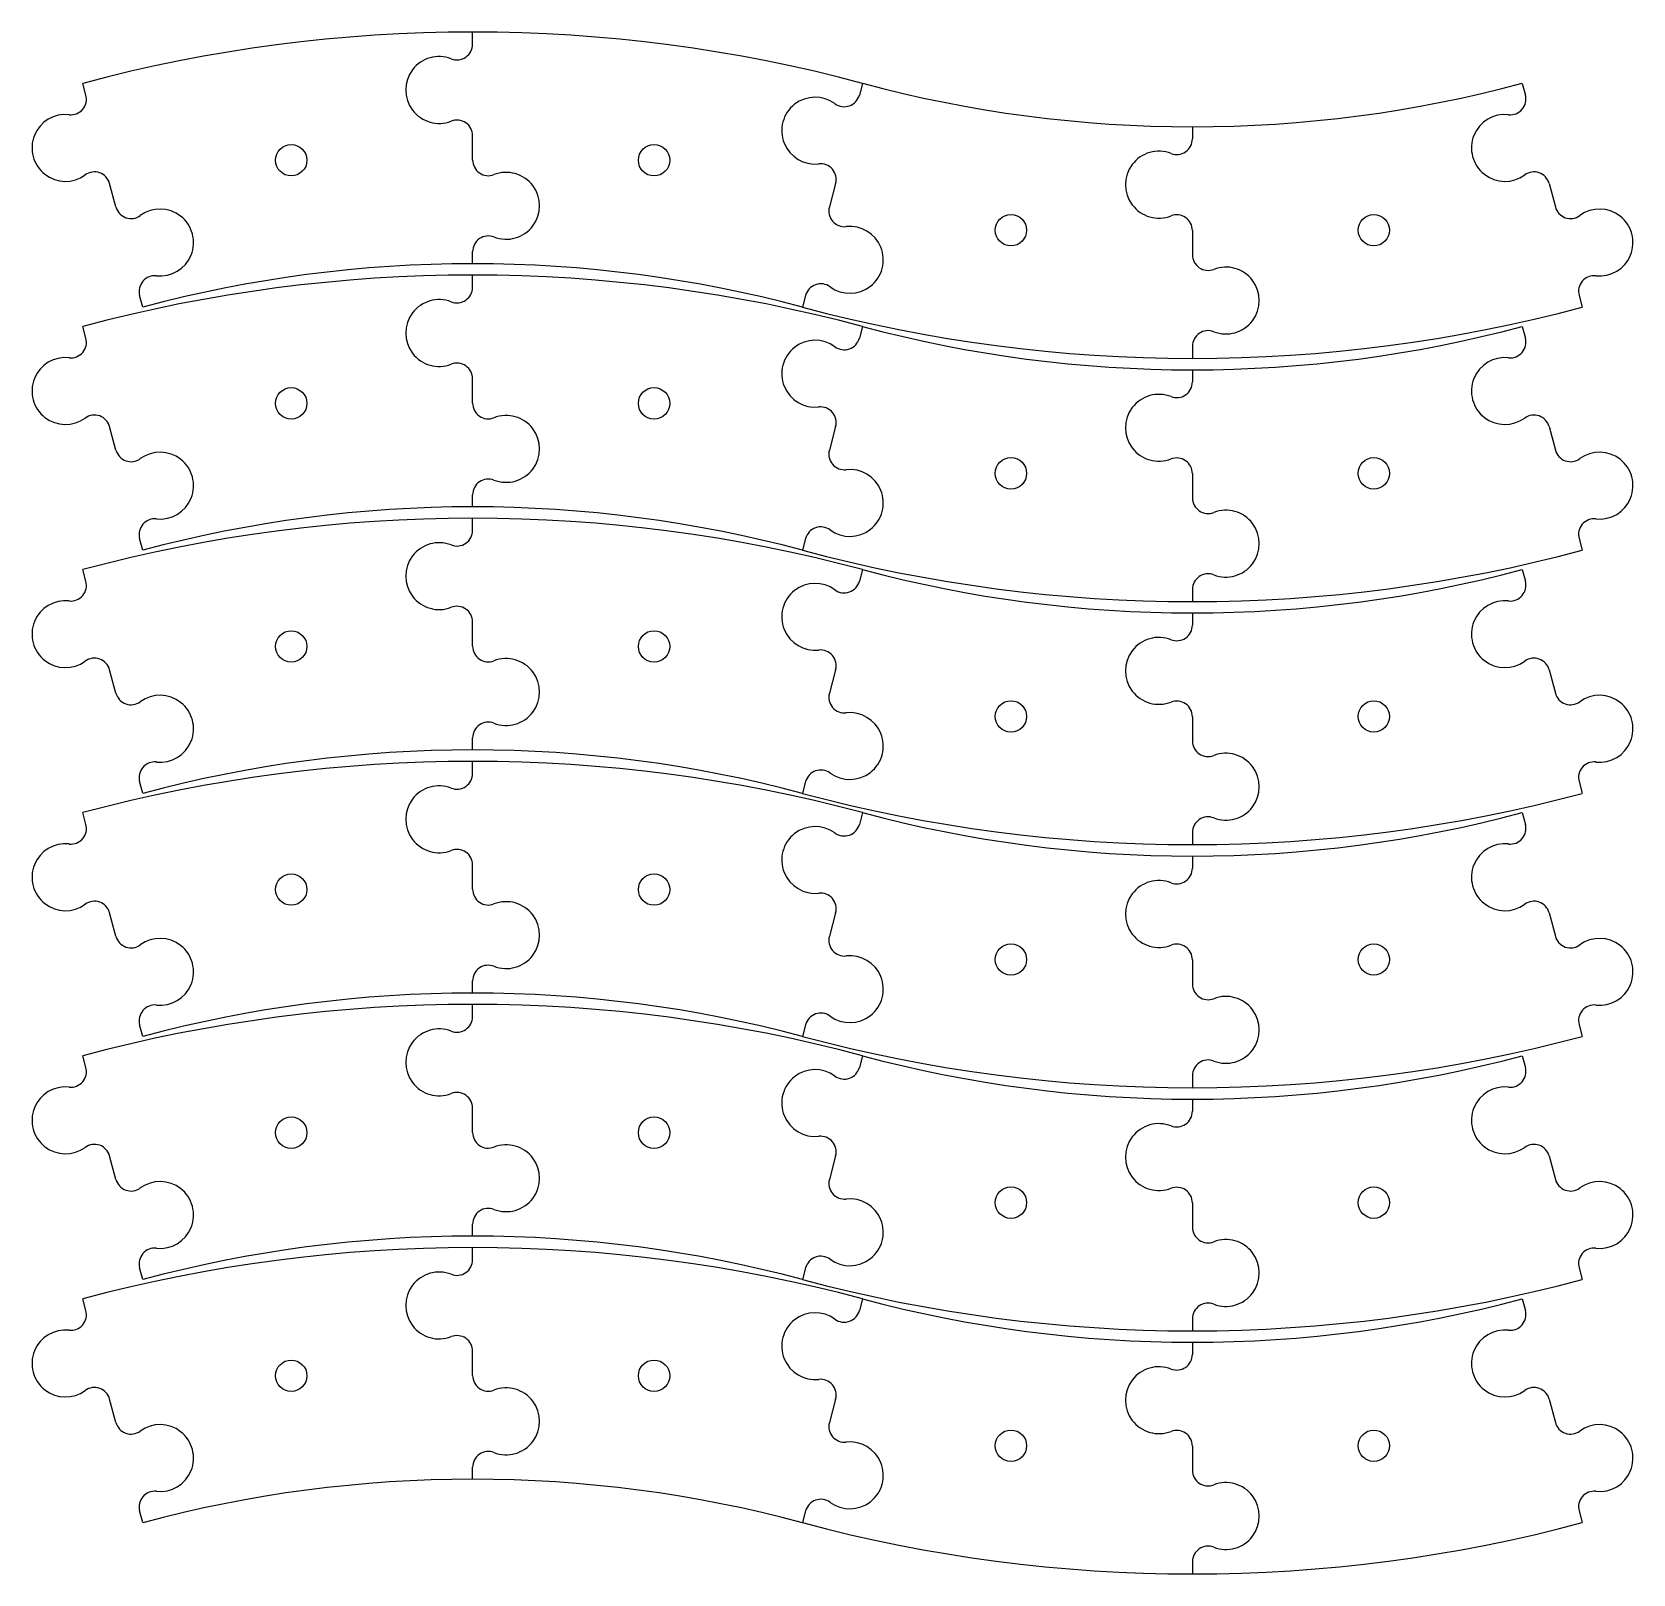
# Model space of a CAD drawing. Extents: x -433 to -25, y 620 to 1013.
import ezdxf

# ---------------------------------------------------------------- set-up
doc = ezdxf.new("R2010")
doc.units = 0
doc.header["$MEASUREMENT"] = 0
doc.layers.add('LAYER_01', color=1, linetype='CONTINUOUS')
doc.layers.add('LAYER_02', color=3, linetype='CONTINUOUS')

msp = doc.modelspace()

# ---------------------------------------------------------------- linework, layer by layer
at = {"layer": 'LAYER_01'}
for p, q in [((-320.82, 1010), (-320.82, 1013.09)), ((-137.29, 988.93), (-137.29, 985.84)), ((-320.82, 980.45), (-320.82, 986.64)), ((-137.29, 962.47), (-137.29, 956.29)), ((-320.82, 954), (-320.82, 957.09)), ((-320.82, 948), (-320.82, 951.09)), ((-137.29, 932.93), (-137.29, 929.84)), ((-137.29, 926.93), (-137.29, 923.84)), ((-320.82, 918.45), (-320.82, 924.64)), ((-137.29, 900.47), (-137.29, 894.29)), ((-320.82, 892), (-320.82, 895.09)), ((-320.82, 886), (-320.82, 889.09)), ((-137.29, 870.93), (-137.29, 867.84)), ((-320.82, 856.45), (-320.82, 862.64)), ((-137.29, 864.93), (-137.29, 861.84)), ((-137.29, 838.47), (-137.29, 832.29)), ((-320.82, 830), (-320.82, 833.09)), ((-320.82, 824), (-320.82, 827.09)), ((-137.29, 808.93), (-137.29, 805.84)), ((-320.82, 794.45), (-320.82, 800.64)), ((-137.29, 802.93), (-137.29, 799.84)), ((-137.29, 776.47), (-137.29, 770.29)), ((-320.82, 768), (-320.82, 771.09)), ((-320.82, 762), (-320.82, 765.09)), ((-137.29, 746.93), (-137.29, 743.84)), ((-137.29, 740.93), (-137.29, 737.84)), ((-320.82, 732.45), (-320.82, 738.64)), ((-137.29, 714.47), (-137.29, 708.29)), ((-320.82, 706), (-320.82, 709.09)), ((-320.82, 700), (-320.82, 703.09)), ((-137.29, 684.93), (-137.29, 681.84)), ((-137.29, 678.93), (-137.29, 675.84)), ((-320.82, 670.45), (-320.82, 676.64)), ((-137.29, 652.47), (-137.29, 646.29)), ((-320.82, 644), (-320.82, 647.09)), ((-137.29, 622.93), (-137.29, 619.84))]:
    msp.add_line(p, q, dxfattribs=at)
for centre, radius, start, end in [((-324.82, 1010), 4, 248.8087, 360), ((-329.35, 998.32), 8.53, 68.8087, 291.1913), ((-324.82, 986.64), 4, 360, 111.1913), ((-141.29, 985.84), 4, 248.8087, 360), ((-316.82, 980.45), 4, 180, 291.1913), ((-145.82, 974.16), 8.53, 68.8087, 291.1913), ((-312.29, 968.77), 8.53, 248.8087, 111.1913), ((-141.29, 962.47), 4, 360, 111.1913), ((-316.82, 957.09), 4, 68.8087, 180), ((-133.29, 956.29), 4, 180, 291.1913), ((-128.76, 944.61), 8.53, 248.8087, 111.1913), ((-324.82, 948), 4, 248.8087, 360), ((-329.35, 936.32), 8.53, 68.8087, 291.1913), ((-133.29, 932.93), 4, 68.8087, 180), ((-324.82, 924.64), 4, 360, 111.1913), ((-141.29, 923.84), 4, 248.8087, 360), ((-145.82, 912.16), 8.53, 68.8087, 291.1913), ((-316.82, 918.45), 4, 180, 291.1913), ((-312.29, 906.77), 8.53, 248.8087, 111.1913), ((-141.29, 900.47), 4, 360, 111.1913), ((-316.82, 895.09), 4, 68.8087, 180), ((-133.29, 894.29), 4, 180, 291.1913), ((-128.76, 882.61), 8.53, 248.8087, 111.1913), ((-324.82, 886), 4, 248.8087, 360), ((-329.35, 874.32), 8.53, 68.8087, 291.1913), ((-133.29, 870.93), 4, 68.8087, 180), ((-324.82, 862.64), 4, 360, 111.1913), ((-141.29, 861.84), 4, 248.8087, 360), ((-145.82, 850.16), 8.53, 68.8087, 291.1913), ((-316.82, 856.45), 4, 180, 291.1913), ((-312.29, 844.77), 8.53, 248.8087, 111.1913), ((-141.29, 838.47), 4, 360, 111.1913), ((-316.82, 833.09), 4, 68.8087, 180), ((-133.29, 832.29), 4, 180, 291.1913), ((-128.76, 820.61), 8.53, 248.8087, 111.1913), ((-329.35, 812.32), 8.53, 68.8087, 291.1913), ((-324.82, 824), 4, 248.8087, 360), ((-133.29, 808.93), 4, 68.8087, 180), ((-324.82, 800.64), 4, 360, 111.1913), ((-145.82, 788.16), 8.53, 68.8087, 291.1913), ((-141.29, 799.84), 4, 248.8087, 360), ((-316.82, 794.45), 4, 180, 291.1913), ((-312.29, 782.77), 8.53, 248.8087, 111.1913), ((-141.29, 776.47), 4, 360, 111.1913), ((-316.82, 771.09), 4, 68.8087, 180), ((-133.29, 770.29), 4, 180, 291.1913), ((-128.76, 758.61), 8.53, 248.8087, 111.1913), ((-324.82, 762), 4, 248.8087, 360), ((-329.35, 750.32), 8.53, 68.8087, 291.1913), ((-133.29, 746.93), 4, 68.8087, 180), ((-324.82, 738.64), 4, 360, 111.1913), ((-141.29, 737.84), 4, 248.8087, 360), ((-316.82, 732.45), 4, 180, 291.1913), ((-145.82, 726.16), 8.53, 68.8087, 291.1913), ((-312.29, 720.77), 8.53, 248.8087, 111.1913), ((-141.29, 714.47), 4, 360, 111.1913), ((-316.82, 709.09), 4, 68.8087, 180), ((-133.29, 708.29), 4, 180, 291.1913), ((-128.76, 696.61), 8.53, 248.8087, 111.1913), ((-324.82, 700), 4, 248.8087, 360), ((-329.35, 688.32), 8.53, 68.8087, 291.1913), ((-133.29, 684.93), 4, 68.8087, 180), ((-324.82, 676.64), 4, 360, 111.1913), ((-141.29, 675.84), 4, 248.8087, 360), ((-316.82, 670.45), 4, 180, 291.1913), ((-145.82, 664.16), 8.53, 68.8087, 291.1913), ((-312.29, 658.77), 8.53, 248.8087, 111.1913), ((-141.29, 652.47), 4, 360, 111.1913), ((-316.82, 647.09), 4, 68.8087, 180), ((-133.29, 646.29), 4, 180, 291.1913), ((-128.76, 634.61), 8.53, 248.8087, 111.1913), ((-133.29, 622.93), 4, 68.8087, 180)]:
    msp.add_arc(centre, radius, start, end, dxfattribs=at)
at = {"layer": 'LAYER_02'}
for p, q in [((-419.43, 997.02), (-420.23, 1000)), ((-221.41, 1000), (-222.21, 997.02)), ((-53.18, 1000), (-52.38, 997.02)), ((-411.78, 968.48), (-413.38, 974.45)), ((-228.26, 974.45), (-229.86, 968.48)), ((-46.33, 974.45), (-44.73, 968.48)), ((-404.94, 942.93), (-405.74, 945.91)), ((-235.9, 945.91), (-236.7, 942.93)), ((-38.68, 945.91), (-37.88, 942.93)), ((-419.43, 935.02), (-420.23, 938)), ((-221.41, 938), (-222.21, 935.02)), ((-53.18, 938), (-52.38, 935.02)), ((-411.78, 906.48), (-413.38, 912.45)), ((-228.26, 912.45), (-229.86, 906.48)), ((-46.33, 912.45), (-44.73, 906.48)), ((-404.94, 880.93), (-405.74, 883.91)), ((-235.9, 883.91), (-236.7, 880.93)), ((-38.68, 883.91), (-37.88, 880.93)), ((-419.43, 873.02), (-420.23, 876)), ((-221.41, 876), (-222.21, 873.02)), ((-53.18, 876), (-52.38, 873.02)), ((-411.78, 844.48), (-413.38, 850.45)), ((-228.26, 850.45), (-229.86, 844.48)), ((-46.33, 850.45), (-44.73, 844.48)), ((-404.94, 818.93), (-405.74, 821.91)), ((-235.9, 821.91), (-236.7, 818.93)), ((-38.68, 821.91), (-37.88, 818.93)), ((-419.43, 811.02), (-420.23, 814)), ((-221.41, 814), (-222.21, 811.02)), ((-53.18, 814), (-52.38, 811.02)), ((-411.78, 782.48), (-413.38, 788.45)), ((-228.26, 788.45), (-229.86, 782.48)), ((-46.33, 788.45), (-44.73, 782.48)), ((-404.94, 756.93), (-405.74, 759.91)), ((-235.9, 759.91), (-236.7, 756.93)), ((-38.68, 759.91), (-37.88, 756.93)), ((-419.43, 749.02), (-420.23, 752)), ((-221.41, 752), (-222.21, 749.02)), ((-53.18, 752), (-52.38, 749.02)), ((-411.78, 720.48), (-413.38, 726.45)), ((-228.26, 726.45), (-229.86, 720.48)), ((-46.33, 726.45), (-44.73, 720.48)), ((-404.94, 694.93), (-405.74, 697.91)), ((-235.9, 697.91), (-236.7, 694.93)), ((-38.68, 697.91), (-37.88, 694.93)), ((-419.43, 687.02), (-420.23, 690)), ((-221.41, 690), (-222.21, 687.02)), ((-53.18, 690), (-52.38, 687.02)), ((-411.78, 658.48), (-413.38, 664.45)), ((-228.26, 664.45), (-229.86, 658.48)), ((-46.33, 664.45), (-44.73, 658.48)), ((-404.94, 632.93), (-405.74, 635.91)), ((-235.9, 635.91), (-236.7, 632.93)), ((-38.68, 635.91), (-37.88, 632.93))]:
    msp.add_line(p, q, dxfattribs=at)
for centre in [(-367.08, 980.39), (-274.56, 980.39), (-183.56, 962.54), (-91.03, 962.54), (-367.08, 918.39), (-274.56, 918.39), (-183.56, 900.54), (-91.03, 900.54), (-367.08, 856.39), (-274.56, 856.39), (-183.56, 838.54), (-91.03, 838.54), (-367.08, 794.39), (-274.56, 794.39), (-183.56, 776.54), (-91.03, 776.54), (-367.08, 732.39), (-274.56, 732.39), (-183.56, 714.54), (-91.03, 714.54), (-367.08, 670.39), (-274.56, 670.39), (-183.56, 652.54), (-91.03, 652.54)]:
    msp.add_circle(centre, 4, dxfattribs=at)
for centre, radius, start, end in [((-320.82, 629), 384.09, 75, 105), ((-423.29, 995.98), 4, 263.8087, 15), ((-233.47, 987.94), 8.53, 53.8087, 276.1913), ((-226.07, 998.05), 4, 233.8087, 345), ((-137.29, 1313.93), 325, 255, 285), ((-56.24, 995.98), 4, 263.8087, 15), ((-424.65, 983.53), 8.53, 83.8087, 306.1913), ((-57.59, 983.53), 8.53, 83.8087, 306.1913), ((-417.25, 973.41), 4, 15, 126.1913), ((-232.12, 975.49), 4, 345, 96.1913), ((-50.19, 973.41), 4, 15, 126.1913), ((-407.92, 969.51), 4, 195, 306.1913), ((-400.52, 959.4), 8.53, 263.8087, 126.1913), ((-225.99, 967.44), 4, 165, 276.1913), ((-40.87, 969.51), 4, 195, 306.1913), ((-33.47, 959.4), 8.53, 263.8087, 126.1913), ((-224.64, 954.99), 8.53, 233.8087, 96.1913), ((-320.82, 629), 325, 75, 105), ((-320.82, 567), 384.09, 75, 105), ((-401.87, 946.95), 4, 83.8087, 195), ((-232.04, 944.88), 4, 53.8087, 165), ((-34.82, 946.95), 4, 83.8087, 195), ((-137.29, 1313.93), 384.09, 255, 285), ((-423.29, 933.98), 4, 263.8087, 15), ((-226.07, 936.05), 4, 233.8087, 345), ((-137.29, 1251.93), 325, 255, 285), ((-56.24, 933.98), 4, 263.8087, 15), ((-233.47, 925.94), 8.53, 53.8087, 276.1913), ((-424.65, 921.53), 8.53, 83.8087, 306.1913), ((-57.59, 921.53), 8.53, 83.8087, 306.1913), ((-417.25, 911.41), 4, 15, 126.1913), ((-232.12, 913.49), 4, 345, 96.1913), ((-50.19, 911.41), 4, 15, 126.1913), ((-407.92, 907.51), 4, 195, 306.1913), ((-225.99, 905.44), 4, 165, 276.1913), ((-40.87, 907.51), 4, 195, 306.1913), ((-400.52, 897.4), 8.53, 263.8087, 126.1913), ((-33.47, 897.4), 8.53, 263.8087, 126.1913), ((-224.64, 892.99), 8.53, 233.8087, 96.1913), ((-320.82, 567), 325, 75, 105), ((-320.82, 505), 384.09, 75, 105), ((-401.87, 884.95), 4, 83.8087, 195), ((-232.04, 882.88), 4, 53.8087, 165), ((-34.82, 884.95), 4, 83.8087, 195), ((-137.29, 1251.93), 384.09, 255, 285), ((-137.29, 1189.93), 325, 255, 285), ((-423.29, 871.98), 4, 263.8087, 15), ((-233.47, 863.94), 8.53, 53.8087, 276.1913), ((-226.07, 874.05), 4, 233.8087, 345), ((-56.24, 871.98), 4, 263.8087, 15), ((-424.65, 859.53), 8.53, 83.8087, 306.1913), ((-57.59, 859.53), 8.53, 83.8087, 306.1913), ((-417.25, 849.41), 4, 15, 126.1913), ((-232.12, 851.49), 4, 345, 96.1913), ((-50.19, 849.41), 4, 15, 126.1913), ((-407.92, 845.51), 4, 195, 306.1913), ((-400.52, 835.4), 8.53, 263.8087, 126.1913), ((-225.99, 843.44), 4, 165, 276.1913), ((-40.87, 845.51), 4, 195, 306.1913), ((-33.47, 835.4), 8.53, 263.8087, 126.1913), ((-224.64, 830.99), 8.53, 233.8087, 96.1913), ((-320.82, 505), 325, 75, 105), ((-320.82, 443), 384.09, 75, 105), ((-401.87, 822.95), 4, 83.8087, 195), ((-232.04, 820.88), 4, 53.8087, 165), ((-34.82, 822.95), 4, 83.8087, 195), ((-137.29, 1189.93), 384.09, 255, 285), ((-137.29, 1127.93), 325, 255, 285), ((-423.29, 809.98), 4, 263.8087, 15), ((-233.47, 801.94), 8.53, 53.8087, 276.1913), ((-226.07, 812.05), 4, 233.8087, 345), ((-56.24, 809.98), 4, 263.8087, 15), ((-424.65, 797.53), 8.53, 83.8087, 306.1913), ((-57.59, 797.53), 8.53, 83.8087, 306.1913), ((-232.12, 789.49), 4, 345, 96.1913), ((-417.25, 787.41), 4, 15, 126.1913), ((-50.19, 787.41), 4, 15, 126.1913), ((-407.92, 783.51), 4, 195, 306.1913), ((-400.52, 773.4), 8.53, 263.8087, 126.1913), ((-225.99, 781.44), 4, 165, 276.1913), ((-40.87, 783.51), 4, 195, 306.1913), ((-33.47, 773.4), 8.53, 263.8087, 126.1913), ((-224.64, 768.99), 8.53, 233.8087, 96.1913), ((-320.82, 443), 325, 75, 105), ((-320.82, 381), 384.09, 75, 105), ((-401.87, 760.95), 4, 83.8087, 195), ((-34.82, 760.95), 4, 83.8087, 195), ((-232.04, 758.88), 4, 53.8087, 165), ((-137.29, 1127.93), 384.09, 255, 285), ((-137.29, 1065.93), 325, 255, 285), ((-423.29, 747.98), 4, 263.8087, 15), ((-233.47, 739.94), 8.53, 53.8087, 276.1913), ((-226.07, 750.05), 4, 233.8087, 345), ((-56.24, 747.98), 4, 263.8087, 15), ((-424.65, 735.53), 8.53, 83.8087, 306.1913), ((-57.59, 735.53), 8.53, 83.8087, 306.1913), ((-232.12, 727.49), 4, 345, 96.1913), ((-417.25, 725.41), 4, 15, 126.1913), ((-50.19, 725.41), 4, 15, 126.1913), ((-407.92, 721.51), 4, 195, 306.1913), ((-400.52, 711.4), 8.53, 263.8087, 126.1913), ((-225.99, 719.44), 4, 165, 276.1913), ((-40.87, 721.51), 4, 195, 306.1913), ((-33.47, 711.4), 8.53, 263.8087, 126.1913), ((-224.64, 706.99), 8.53, 233.8087, 96.1913), ((-320.82, 319), 384.09, 75, 105), ((-401.87, 698.95), 4, 83.8087, 195), ((-320.82, 381), 325, 75, 105), ((-34.82, 698.95), 4, 83.8087, 195), ((-232.04, 696.88), 4, 53.8087, 165), ((-137.29, 1065.93), 384.09, 255, 285), ((-137.29, 1003.93), 325, 255, 285), ((-423.29, 685.98), 4, 263.8087, 15), ((-233.47, 677.94), 8.53, 53.8087, 276.1913), ((-226.07, 688.05), 4, 233.8087, 345), ((-56.24, 685.98), 4, 263.8087, 15), ((-424.65, 673.53), 8.53, 83.8087, 306.1913), ((-57.59, 673.53), 8.53, 83.8087, 306.1913), ((-417.25, 663.41), 4, 15, 126.1913), ((-232.12, 665.49), 4, 345, 96.1913), ((-50.19, 663.41), 4, 15, 126.1913), ((-407.92, 659.51), 4, 195, 306.1913), ((-400.52, 649.4), 8.53, 263.8087, 126.1913), ((-225.99, 657.44), 4, 165, 276.1913), ((-40.87, 659.51), 4, 195, 306.1913), ((-33.47, 649.4), 8.53, 263.8087, 126.1913), ((-224.64, 644.99), 8.53, 233.8087, 96.1913), ((-401.87, 636.95), 4, 83.8087, 195), ((-320.82, 319), 325, 75, 105), ((-34.82, 636.95), 4, 83.8087, 195), ((-232.04, 634.88), 4, 53.8087, 165), ((-137.29, 1003.93), 384.09, 255, 285)]:
    msp.add_arc(centre, radius, start, end, dxfattribs=at)

doc.saveas('drawing.dxf')
